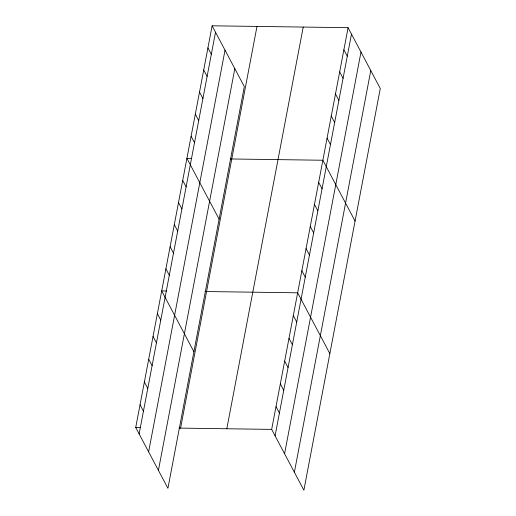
<?xml version="1.0" encoding="UTF-8"?>
<svg xmlns="http://www.w3.org/2000/svg" width="516" height="516" viewBox="0 0 516 516"><rect width="100%" height="100%" fill="white"/><g stroke="black" fill="none" stroke-linecap="round" stroke-linejoin="round"><path stroke-width="0.77" d="M212.121 25.8L244.326 86.617L167.919 488.31L135.721 427.493L212.121 25.8L348.081 27.69L380.279 88.507L303.879 490.2L271.674 429.383L348.081 27.69M139.126 433.917L215.527 32.224M148.627 451.868L225.028 50.175M158.418 470.36L234.819 68.667M180.587 428.119L256.987 26.426M226.814 428.764L303.215 27.071M275.08 435.814L351.48 34.12M284.58 453.757L360.987 52.064M294.372 472.25L370.778 70.557M191.72 158.425L186.908 158.36L219.113 219.171M230.175 158.96L322.868 160.25L355.066 221.067M166.507 290.985L161.702 290.914L193.9 351.731M204.962 291.521L297.655 292.811L329.853 353.628M135.721 427.493L140.526 427.558M178.981 428.093L271.674 429.383M343.875 49.788L347.281 56.212M339.676 71.879L343.075 78.303M335.471 93.97L338.877 100.401M331.272 116.068L334.671 122.492M327.067 138.159L330.472 144.583M318.662 182.341L322.068 188.772M314.463 204.439L317.862 210.863M310.258 226.53L313.663 232.955M207.922 47.891L211.321 54.322M306.059 248.622L309.458 255.052M203.717 69.989L207.122 76.413M301.854 270.719L305.259 277.144M199.518 92.08L202.917 98.504M195.312 114.171L198.718 120.596M293.327 315.573L296.726 321.997M191.114 136.263L194.513 142.693M288.992 338.335L292.398 344.759M284.664 361.097L288.07 367.521M182.709 180.452L186.115 186.876M280.336 383.859L283.736 390.29M178.504 202.543L181.909 208.974M276.008 406.621L279.408 413.052M174.305 224.641L177.71 231.065M170.099 246.732L173.505 253.156M165.9 268.823L169.306 275.247M157.367 313.683L160.773 320.107M153.039 336.445L156.445 342.869M148.711 359.207L152.11 365.631M144.383 381.969L147.782 388.393M140.049 404.731L143.454 411.155"/></g></svg>
